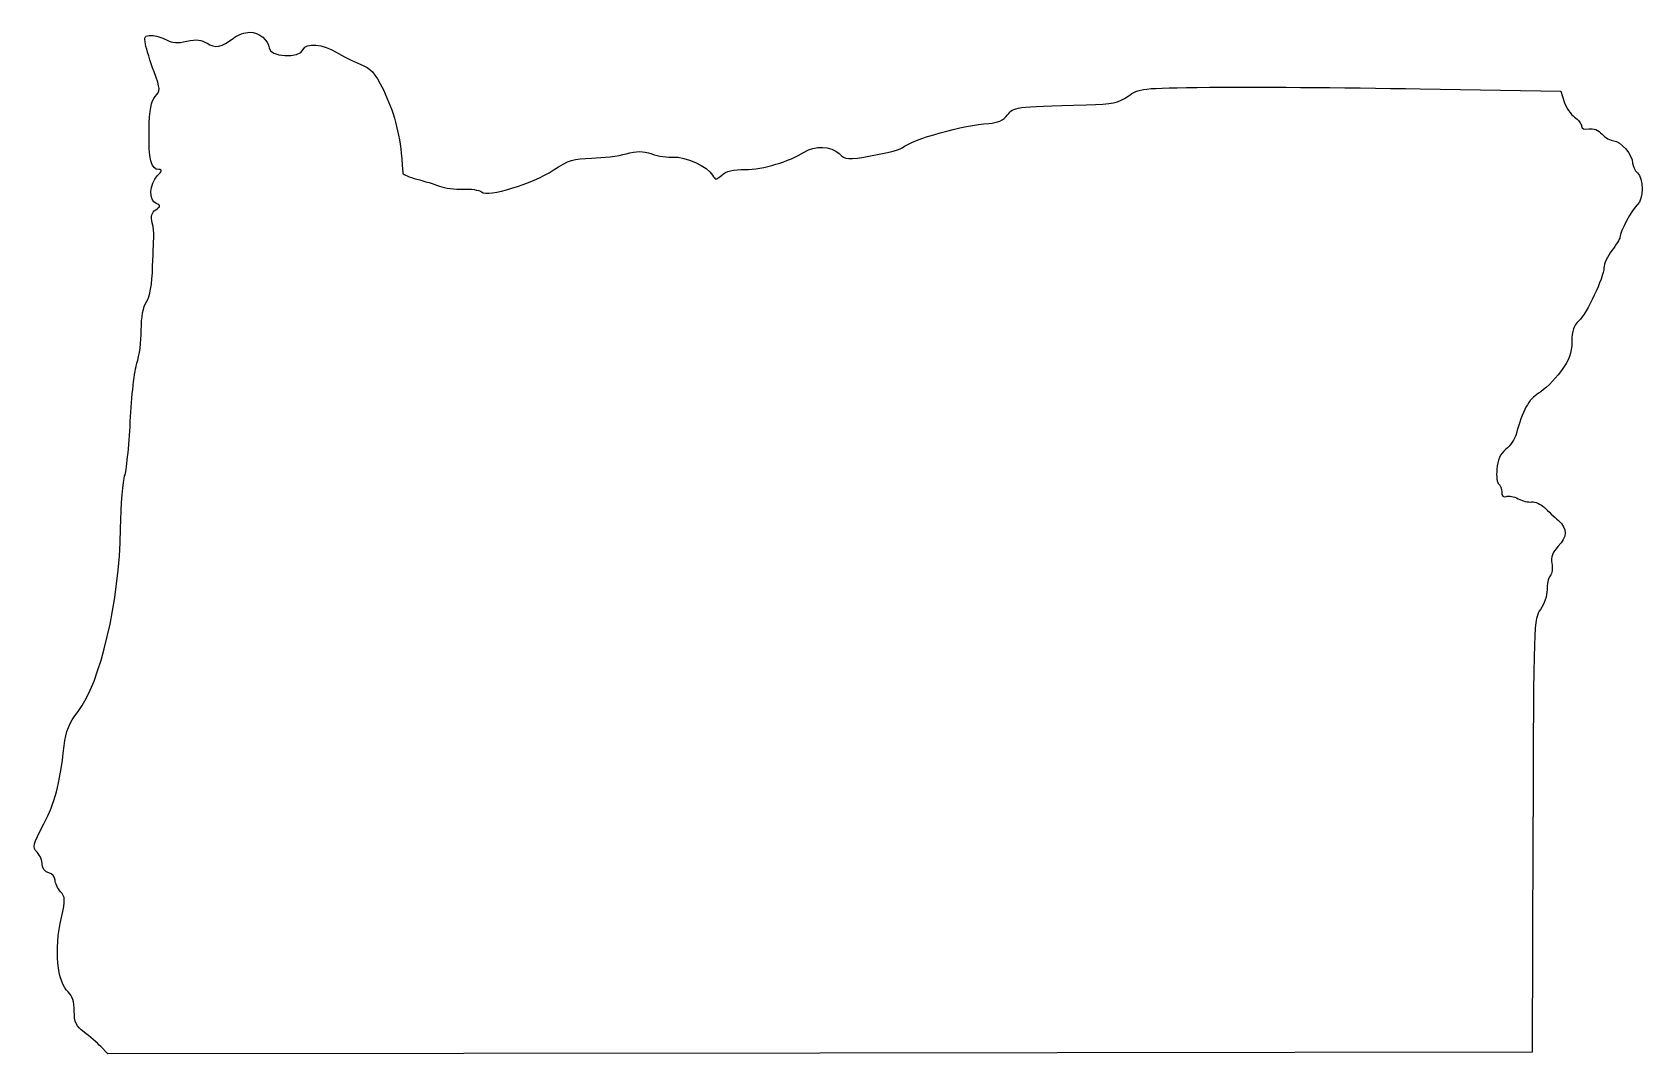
# Model space of a CAD drawing. Extents: x -26.85 to -17.95, y 65.67 to 71.31.
import ezdxf

# ---------------------------------------------------------------- set-up
doc = ezdxf.new("R2010")
doc.units = 0
doc.layers.add('LAYER_1', color=7, linetype='CONTINUOUS')

msp = doc.modelspace()

# ---------------------------------------------------------------- linework, layer by layer
at = {"layer": 'LAYER_1', "color": 7}
for points in [[(-19.1843, 71.0016), (-18.4082, 70.9881), (-18.3896, 70.9305)], [(-18.5624, 66.8757), (-18.567, 65.6788), (-22.5004, 65.6747), (-26.4339, 65.6706), (-26.472, 65.71), (-26.472, 65.71)]]:
    msp.add_lwpolyline(points, dxfattribs=at)
for points in [[(-25.7392, 71.2822), (-25.7161, 71.2999), (-25.6756, 71.3145), (-25.6493, 71.3145)], [(-25.6493, 71.3145), (-25.6011, 71.3145), (-25.5431, 71.2678), (-25.5431, 71.2289)], [(-26.2256, 71.2483), (-26.2338, 71.2903), (-26.2295, 71.2967), (-26.1934, 71.2962)], [(-26.1786, 71.0964), (-26.1992, 71.1533), (-26.2204, 71.2216), (-26.2256, 71.2483)], [(-26.1934, 71.2962), (-26.1704, 71.2959), (-26.1327, 71.2851), (-26.1095, 71.2722)], [(-26.1095, 71.2722), (-26.079, 71.2553), (-26.0477, 71.2532), (-25.997, 71.2646)], [(-25.997, 71.2646), (-25.9433, 71.2767), (-25.9172, 71.2741), (-25.8858, 71.2535)], [(-25.8858, 71.2535), (-25.8415, 71.2245), (-25.8052, 71.2316), (-25.7392, 71.2822)], [(-25.5431, 71.2289), (-25.5431, 71.176), (-25.3745, 71.1679), (-25.3546, 71.2198)], [(-25.3546, 71.2198), (-25.3404, 71.2567), (-25.2418, 71.2484), (-25.1727, 71.2046)], [(-25.1727, 71.2046), (-25.1388, 71.183), (-25.0792, 71.1532), (-25.0404, 71.1384)], [(-25.0404, 71.1384), (-24.9803, 71.1154), (-24.9613, 71.0942), (-24.9119, 70.9953)], [(-26.172, 70.9587), (-26.1425, 70.9914), (-26.1428, 70.9975), (-26.1786, 71.0964)], [(-26.2058, 70.7711), (-26.2036, 70.8898), (-26.196, 70.9322), (-26.172, 70.9587)], [(-24.9119, 70.9953), (-24.8552, 70.8816), (-24.8223, 70.7589), (-24.8106, 70.6177)], [(-21.0276, 70.9129), (-20.8814, 70.917), (-20.8521, 70.9232), (-20.7983, 70.9617)], [(-20.7983, 70.9617), (-20.7375, 71.0051), (-20.7307, 71.0059), (-20.3485, 71.0104)], [(-20.3485, 71.0104), (-20.1351, 71.013), (-19.6112, 71.009), (-19.1843, 71.0016)], [(-21.5673, 70.8109), (-21.5186, 70.8135), (-21.4883, 70.8271), (-21.4639, 70.8573)], [(-21.4639, 70.8573), (-21.4267, 70.9031), (-21.4421, 70.9012), (-21.0276, 70.9129)], [(-18.3896, 70.9305), (-18.3793, 70.8987), (-18.3535, 70.8606), (-18.3322, 70.8457)], [(-26.1511, 70.556), (-26.1946, 70.556), (-26.2087, 70.6112), (-26.2058, 70.7711)], [(-22.046, 70.6759), (-21.9885, 70.7233), (-21.7039, 70.8035), (-21.5673, 70.8109)], [(-18.3322, 70.8457), (-18.311, 70.8308), (-18.2936, 70.8082), (-18.2936, 70.7956)], [(-18.2936, 70.7956), (-18.2936, 70.7811), (-18.2786, 70.7754), (-18.2534, 70.7802)], [(-18.2534, 70.7802), (-18.2278, 70.7851), (-18.2012, 70.7746), (-18.1801, 70.7513)], [(-22.5875, 70.6521), (-22.529, 70.6904), (-22.4397, 70.6865), (-22.394, 70.6437)], [(-18.1801, 70.7513), (-18.1619, 70.7312), (-18.1329, 70.7147), (-18.1157, 70.7147)], [(-18.1157, 70.7147), (-18.0787, 70.7147), (-18.0113, 70.6349), (-18.0113, 70.5911)], [(-24.8106, 70.6177), (-24.8073, 70.5789), (-24.8042, 70.5415), (-24.8035, 70.5346)], [(-23.9733, 70.5524), (-23.8885, 70.6084), (-23.8618, 70.6168), (-23.7616, 70.6189)], [(-23.7616, 70.6189), (-23.6986, 70.6202), (-23.6127, 70.6309), (-23.5708, 70.6426)], [(-23.5708, 70.6426), (-23.511, 70.6593), (-23.4808, 70.6591), (-23.4297, 70.642)], [(-23.4297, 70.642), (-23.394, 70.6299), (-23.3397, 70.6221), (-23.3091, 70.6245)], [(-23.3091, 70.6245), (-23.2458, 70.6296), (-23.1194, 70.5715), (-23.0937, 70.5256)], [(-22.9133, 70.556), (-22.8174, 70.556), (-22.6661, 70.6007), (-22.5875, 70.6521)], [(-22.394, 70.6437), (-22.3574, 70.6092), (-22.3505, 70.6088), (-22.2119, 70.6329)], [(-22.2119, 70.6329), (-22.1327, 70.6466), (-22.058, 70.666), (-22.046, 70.6759)], [(-18.0113, 70.5911), (-18.0113, 70.5741), (-17.9994, 70.5504), (-17.9849, 70.5384)], [(-26.1668, 70.3674), (-26.2078, 70.3831), (-26.2039, 70.4774), (-26.1605, 70.5207)], [(-26.1605, 70.5207), (-26.1338, 70.5474), (-26.1315, 70.556), (-26.1511, 70.556)], [(-24.8035, 70.5346), (-24.8028, 70.5277), (-24.7686, 70.5135), (-24.7273, 70.5029)], [(-24.7273, 70.5029), (-24.6861, 70.4924), (-24.6294, 70.4748), (-24.6014, 70.4638)], [(-24.3697, 70.4322), (-24.333, 70.4017), (-24.0896, 70.4755), (-23.9733, 70.5524)], [(-23.0937, 70.5256), (-23.0775, 70.4966), (-23.0748, 70.4966), (-23.0429, 70.5255)], [(-23.0429, 70.5255), (-23.0196, 70.5465), (-22.9794, 70.556), (-22.9133, 70.556)], [(-17.9849, 70.5384), (-17.9498, 70.5092), (-17.9505, 70.3905), (-17.9859, 70.3611)], [(-24.6014, 70.4638), (-24.5733, 70.4528), (-24.5151, 70.4457), (-24.472, 70.4479)], [(-24.472, 70.4479), (-24.4288, 70.4501), (-24.3828, 70.4431), (-24.3697, 70.4322)], [(-26.1885, 70.2614), (-26.1971, 70.2978), (-26.192, 70.3167), (-26.1691, 70.3335)], [(-26.1691, 70.3335), (-26.1407, 70.3543), (-26.1405, 70.3573), (-26.1668, 70.3674)], [(-17.9859, 70.3611), (-18.0136, 70.3381), (-18.0819, 70.21), (-18.0819, 70.1811)], [(-26.1787, 70.1944), (-26.1776, 70.2041), (-26.182, 70.2342), (-26.1885, 70.2614)], [(-26.1861, 70.0225), (-26.1831, 70.1074), (-26.1798, 70.1847), (-26.1787, 70.1944)], [(-18.0819, 70.1811), (-18.0819, 70.1726), (-18.1017, 70.1396), (-18.126, 70.1078)], [(-18.126, 70.1078), (-18.1502, 70.076), (-18.1701, 70.0336), (-18.1701, 70.0136)], [(-26.2201, 69.8247), (-26.2008, 69.8543), (-26.1898, 69.9178), (-26.1861, 70.0225)], [(-18.1701, 70.0136), (-18.1701, 69.96), (-18.2651, 69.7587), (-18.3088, 69.7198)], [(-26.2487, 69.6681), (-26.2487, 69.7425), (-26.239, 69.796), (-26.2201, 69.8247)], [(-18.3088, 69.7198), (-18.3368, 69.6949), (-18.3466, 69.6653), (-18.3469, 69.6052)], [(-26.2727, 69.4867), (-26.2595, 69.5243), (-26.2487, 69.6059), (-26.2487, 69.6681)], [(-18.3469, 69.6052), (-18.3473, 69.5406), (-18.36, 69.5069), (-18.4097, 69.4391)], [(-26.3098, 69.1633), (-26.3027, 69.3035), (-26.286, 69.4491), (-26.2727, 69.4867)], [(-18.4097, 69.4391), (-18.444, 69.3924), (-18.4984, 69.3386), (-18.5305, 69.3196)], [(-18.5305, 69.3196), (-18.5858, 69.287), (-18.6197, 69.2252), (-18.6552, 69.092)], [(-26.3407, 68.8634), (-26.3309, 68.8881), (-26.317, 69.023), (-26.3098, 69.1633)], [(-18.6552, 69.092), (-18.6617, 69.0677), (-18.687, 69.031), (-18.7115, 69.0104)], [(-18.7115, 69.0104), (-18.7432, 68.9837), (-18.7576, 68.952), (-18.7615, 68.9003)], [(-18.7615, 68.9003), (-18.7645, 68.8603), (-18.7596, 68.8232), (-18.7507, 68.8177)], [(-26.3628, 68.5716), (-26.3604, 68.7074), (-26.3504, 68.8387), (-26.3407, 68.8634)], [(-18.7507, 68.8177), (-18.7418, 68.8122), (-18.7345, 68.7925), (-18.7345, 68.774)], [(-18.7345, 68.774), (-18.7345, 68.7521), (-18.7257, 68.7437), (-18.7095, 68.7499)], [(-18.7095, 68.7499), (-18.6957, 68.7552), (-18.6659, 68.7494), (-18.6433, 68.7369)], [(-18.6433, 68.7369), (-18.6207, 68.7245), (-18.5873, 68.7166), (-18.569, 68.7194)], [(-18.569, 68.7194), (-18.5507, 68.7223), (-18.519, 68.7084), (-18.4984, 68.6886)], [(-18.4984, 68.6886), (-18.4779, 68.6688), (-18.4433, 68.6364), (-18.4214, 68.6166)], [(-26.5983, 67.5609), (-26.4738, 67.7222), (-26.3699, 68.168), (-26.3628, 68.5716)], [(-18.4214, 68.6166), (-18.3705, 68.5702), (-18.3712, 68.5297), (-18.4239, 68.4728)], [(-18.4239, 68.4728), (-18.4541, 68.4403), (-18.4636, 68.414), (-18.4571, 68.3803)], [(-18.4571, 68.3803), (-18.4522, 68.3545), (-18.4565, 68.3232), (-18.4668, 68.3108)], [(-18.4668, 68.3108), (-18.4771, 68.2985), (-18.4847, 68.2637), (-18.4839, 68.2336)], [(-18.4839, 68.2336), (-18.483, 68.2034), (-18.4993, 68.1549), (-18.5201, 68.1257)], [(-18.5201, 68.1257), (-18.5577, 68.0729), (-18.5579, 68.0672), (-18.5624, 66.8757)], [(-26.6749, 67.3722), (-26.665, 67.4555), (-26.6487, 67.4956), (-26.5983, 67.5609)], [(-26.7874, 66.9411), (-26.7239, 67.0618), (-26.7021, 67.1456), (-26.6749, 67.3722)], [(-26.8243, 66.7839), (-26.8513, 66.8137), (-26.8488, 66.8241), (-26.7874, 66.9411)], [(-26.7955, 66.7158), (-26.7955, 66.7357), (-26.8085, 66.7664), (-26.8243, 66.7839)], [(-26.7602, 66.6703), (-26.7811, 66.6758), (-26.7955, 66.6944), (-26.7955, 66.7158)], [(-26.7249, 66.63), (-26.7249, 66.6471), (-26.7408, 66.6653), (-26.7602, 66.6703)], [(-26.6951, 66.5659), (-26.7115, 66.584), (-26.7249, 66.6129), (-26.7249, 66.63)], [(-26.6902, 66.4234), (-26.6675, 66.523), (-26.668, 66.5359), (-26.6951, 66.5659)], [(-26.6525, 66.0123), (-26.7147, 66.0686), (-26.7309, 66.2446), (-26.6902, 66.4234)], [(-26.6191, 65.9068), (-26.6191, 65.9583), (-26.6297, 65.9916), (-26.6525, 66.0123)], [(-26.5646, 65.7904), (-26.6106, 65.8251), (-26.6191, 65.8432), (-26.6191, 65.9068)], [(-26.472, 65.71), (-26.4929, 65.7317), (-26.5346, 65.7679), (-26.5646, 65.7904)]]:
    msp.add_open_spline(points, degree=3, dxfattribs=at)

doc.saveas('drawing.dxf')
